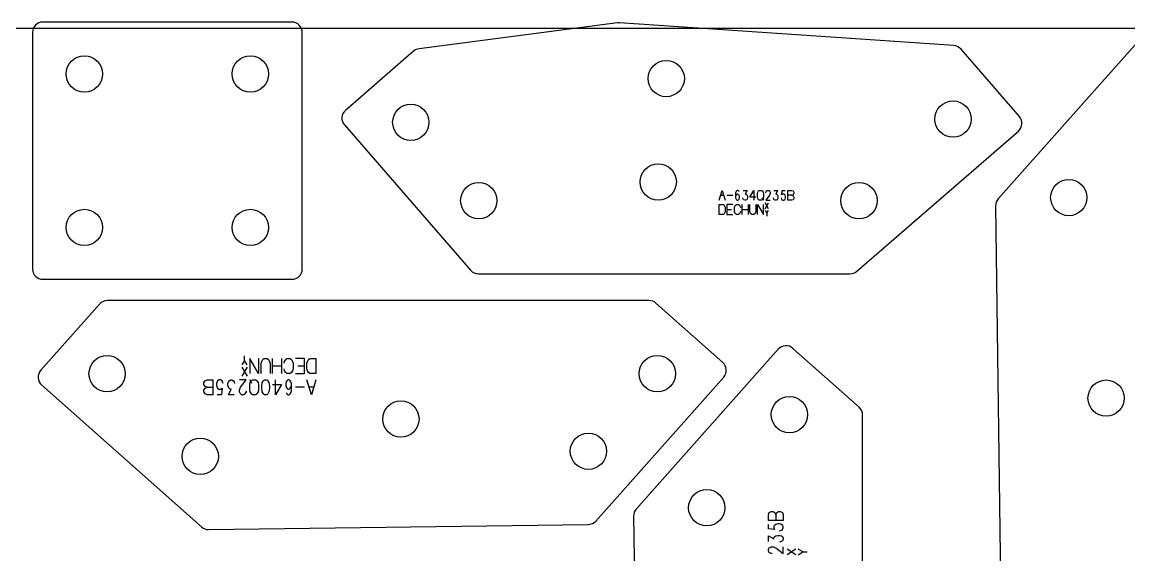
# Model space of a CAD drawing. Header units: millimetres. Extents: x 0 to 2500, y 0 to 1253.
# Drawn here: x 1592 to 2126, y 996 to 1253 of the extents above; entities that cross this region are included whole.
import ezdxf

# ---------------------------------------------------------------- set-up
doc = ezdxf.new("R2010")
doc.units = ezdxf.units.MM
doc.layers.add('PARTS', color=4, linetype='CONTINUOUS')
doc.layers.add('PLATE', color=2, linetype='CONTINUOUS')

msp = doc.modelspace()

# ---------------------------------------------------------------- linework, layer by layer
at = {"layer": 'PARTS'}
for p, q in [((1722.4, 1253), (1602.4, 1253)), ((1879.35, 1252.58), (1783.7, 1240.15)), ((2041.44, 1241.66), (1880.33, 1252.61)), ((1597.4, 1248), (1597.4, 1134)), ((1727.4, 1134), (1727.4, 1248)), ((2131.25, 1244.83), (2062.81, 1167.78)), ((1781.07, 1238.97), (1748.22, 1210.47)), ((2073.01, 1207.53), (2044.88, 1239.95)), ((1747.72, 1203.41), (1808.49, 1133.39)), ((1994.62, 1132.89), (2072.51, 1200.48)), ((1928.36, 1167.1), (1929.8, 1171.9)), ((1929.08, 1169.5), (1930.52, 1169.5)), ((1929.8, 1171.9), (1931.24, 1167.1)), ((1932.04, 1169.5), (1934.92, 1169.5)), ((1936.44, 1171.3), (1936.26, 1170.7)), ((1936.26, 1170.7), (1936.26, 1168.3)), ((1936.44, 1169.5), (1936.26, 1168.9)), ((1936.26, 1168.3), (1936.44, 1167.7)), ((1936.62, 1171.6), (1936.44, 1171.3)), ((1936.62, 1169.8), (1936.44, 1169.5)), ((1936.98, 1171.9), (1936.62, 1171.6)), ((1936.98, 1170.1), (1936.62, 1169.8)), ((1937.34, 1171.9), (1936.98, 1171.9)), ((1937.34, 1170.1), (1936.98, 1170.1)), ((1937.7, 1171.6), (1937.34, 1171.9)), ((1937.7, 1169.8), (1937.34, 1170.1)), ((1937.88, 1171.3), (1937.7, 1171.6)), ((1937.88, 1169.5), (1937.7, 1169.8)), ((1938.06, 1168.9), (1937.88, 1169.5)), ((1937.88, 1167.7), (1938.06, 1168.3)), ((1938.06, 1168.3), (1938.06, 1168.9)), ((1939.94, 1167.7), (1939.76, 1168.3)), ((1939.94, 1171.9), (1941.74, 1171.9)), ((1941.74, 1171.9), (1940.84, 1170.1)), ((1940.84, 1170.1), (1941.2, 1170.1)), ((1941.2, 1170.1), (1941.56, 1169.8)), ((1941.56, 1169.8), (1941.74, 1169.5)), ((1941.74, 1169.5), (1941.92, 1168.9)), ((1941.92, 1168.3), (1941.74, 1167.7)), ((1941.92, 1168.9), (1941.92, 1168.3)), ((1943.08, 1168.6), (1945.06, 1171.9)), ((1945.96, 1168.6), (1943.08, 1168.6)), ((1945.06, 1171.9), (1945.06, 1167.1)), ((1946.76, 1170.4), (1946.94, 1171)), ((1946.76, 1168.6), (1946.76, 1170.4)), ((1946.94, 1168), (1946.76, 1168.6)), ((1946.94, 1171), (1947.3, 1171.6)), ((1947.3, 1171.6), (1947.66, 1171.9)), ((1947.66, 1171.9), (1948.74, 1171.9)), ((1948.74, 1171.9), (1949.1, 1171.6)), ((1948.92, 1168.3), (1949.64, 1167.1)), ((1949.1, 1171.6), (1949.46, 1171)), ((1949.46, 1171), (1949.64, 1170.4)), ((1949.64, 1168.6), (1949.46, 1168)), ((1949.64, 1170.4), (1949.64, 1168.6)), ((1950.8, 1171), (1951.16, 1171.6)), ((1950.8, 1170.7), (1950.8, 1171)), ((1952.6, 1169.5), (1950.8, 1167.1)), ((1951.16, 1171.6), (1951.52, 1171.9)), ((1951.52, 1171.9), (1952.24, 1171.9)), ((1952.24, 1171.9), (1952.6, 1171.6)), ((1952.6, 1171.6), (1952.96, 1171)), ((1952.96, 1170.4), (1952.6, 1169.5)), ((1952.96, 1171), (1952.96, 1170.4)), ((1954.66, 1167.7), (1954.48, 1168.3)), ((1954.66, 1171.9), (1956.46, 1171.9)), ((1956.46, 1171.9), (1955.56, 1170.1)), ((1955.56, 1170.1), (1955.92, 1170.1)), ((1955.92, 1170.1), (1956.28, 1169.8)), ((1956.28, 1169.8), (1956.46, 1169.5)), ((1956.46, 1169.5), (1956.64, 1168.9)), ((1956.64, 1168.3), (1956.46, 1167.7)), ((1956.64, 1168.9), (1956.64, 1168.3)), ((1958.16, 1168.3), (1958.34, 1167.7)), ((1958.52, 1169.8), (1958.7, 1171.9)), ((1958.88, 1170.1), (1958.52, 1169.8)), ((1958.7, 1171.9), (1960.14, 1171.9)), ((1959.6, 1170.1), (1958.88, 1170.1)), ((1959.96, 1169.8), (1959.6, 1170.1)), ((1960.14, 1169.5), (1959.96, 1169.8)), ((1960.32, 1168.9), (1960.14, 1169.5)), ((1960.14, 1167.7), (1960.32, 1168.3)), ((1960.32, 1168.3), (1960.32, 1168.9)), ((1961.48, 1167.1), (1961.48, 1171.9)), ((1961.48, 1171.9), (1963.28, 1171.9)), ((1963.28, 1169.5), (1961.48, 1169.5)), ((1963.28, 1171.9), (1964, 1171.6)), ((1964, 1169.8), (1963.28, 1169.5)), ((1963.28, 1169.5), (1964, 1169.2)), ((1964, 1171.6), (1964.36, 1171)), ((1964.36, 1170.4), (1964, 1169.8)), ((1964, 1169.2), (1964.36, 1168.6)), ((1964.36, 1171), (1964.36, 1170.4)), ((1964.36, 1168.6), (1964.36, 1168)), ((1928.36, 1160.26), (1928.36, 1165.06)), ((1928.36, 1165.06), (1930.34, 1165.06)), ((1930.34, 1165.06), (1930.7, 1164.76)), ((1930.7, 1164.76), (1931.06, 1164.16)), ((1931.06, 1164.16), (1931.24, 1163.56)), ((1931.24, 1163.56), (1931.24, 1161.76)), ((1934.92, 1165.06), (1932.04, 1165.06)), ((1932.04, 1165.06), (1932.04, 1160.26)), ((1935.72, 1163.56), (1935.9, 1164.16)), ((1935.72, 1161.76), (1935.72, 1163.56)), ((1935.9, 1164.16), (1936.26, 1164.76)), ((1936.26, 1164.76), (1936.62, 1165.06)), ((1936.44, 1167.7), (1936.62, 1167.4)), ((1936.62, 1167.4), (1936.98, 1167.1)), ((1936.62, 1165.06), (1937.7, 1165.06)), ((1936.98, 1167.1), (1937.34, 1167.1)), ((1937.34, 1167.1), (1937.7, 1167.4)), ((1937.7, 1167.4), (1937.88, 1167.7)), ((1937.7, 1165.06), (1938.06, 1164.76)), ((1938.06, 1164.76), (1938.42, 1164.16)), ((1938.42, 1164.16), (1938.6, 1163.56)), ((1939.4, 1160.26), (1939.4, 1165.06)), ((1940.12, 1167.4), (1939.94, 1167.7)), ((1940.66, 1167.1), (1940.12, 1167.4)), ((1941.02, 1167.1), (1940.66, 1167.1)), ((1941.56, 1167.4), (1941.02, 1167.1)), ((1941.74, 1167.7), (1941.56, 1167.4)), ((1942.28, 1165.06), (1942.28, 1160.26)), ((1943.08, 1161.76), (1943.08, 1165.06)), ((1945.96, 1165.06), (1945.96, 1161.76)), ((1946.76, 1160.26), (1946.76, 1165.06)), ((1946.76, 1165.06), (1949.64, 1160.26)), ((1947.3, 1167.4), (1946.94, 1168)), ((1947.66, 1167.1), (1947.3, 1167.4)), ((1948.74, 1167.1), (1947.66, 1167.1)), ((1949.1, 1167.4), (1948.74, 1167.1)), ((1949.46, 1168), (1949.1, 1167.4)), ((1949.64, 1160.26), (1949.64, 1165.06)), ((1950.44, 1163.02), (1952.17, 1165.9)), ((1952.17, 1163.02), (1950.44, 1165.9)), ((1950.8, 1167.1), (1952.96, 1167.1)), ((1954.84, 1167.4), (1954.66, 1167.7)), ((1955.38, 1167.1), (1954.84, 1167.4)), ((1955.74, 1167.1), (1955.38, 1167.1)), ((1956.28, 1167.4), (1955.74, 1167.1)), ((1956.46, 1167.7), (1956.28, 1167.4)), ((1958.34, 1167.7), (1958.52, 1167.4)), ((1958.52, 1167.4), (1959.06, 1167.1)), ((1959.06, 1167.1), (1959.42, 1167.1)), ((1959.42, 1167.1), (1959.96, 1167.4)), ((1959.96, 1167.4), (1960.14, 1167.7)), ((1963.28, 1167.1), (1961.48, 1167.1)), ((1964, 1167.4), (1963.28, 1167.1)), ((1964.36, 1168), (1964, 1167.4)), ((2061.55, 1164.39), (2063.96, 981.45)), ((1930.34, 1160.26), (1928.36, 1160.26)), ((1930.7, 1160.56), (1930.34, 1160.26)), ((1931.06, 1161.16), (1930.7, 1160.56)), ((1931.24, 1161.76), (1931.06, 1161.16)), ((1932.04, 1162.66), (1934.2, 1162.66)), ((1932.04, 1160.26), (1934.92, 1160.26)), ((1935.9, 1161.16), (1935.72, 1161.76)), ((1936.26, 1160.56), (1935.9, 1161.16)), ((1936.62, 1160.26), (1936.26, 1160.56)), ((1937.7, 1160.26), (1936.62, 1160.26)), ((1938.06, 1160.56), (1937.7, 1160.26)), ((1938.42, 1161.16), (1938.06, 1160.56)), ((1938.6, 1161.76), (1938.42, 1161.16)), ((1939.4, 1162.66), (1942.28, 1162.66)), ((1943.26, 1161.16), (1943.08, 1161.76)), ((1943.62, 1160.56), (1943.26, 1161.16)), ((1943.98, 1160.26), (1943.62, 1160.56)), ((1945.06, 1160.26), (1943.98, 1160.26)), ((1945.42, 1160.56), (1945.06, 1160.26)), ((1945.78, 1161.16), (1945.42, 1160.56)), ((1945.96, 1161.76), (1945.78, 1161.16)), ((1950.44, 1162.3), (1951.31, 1160.86)), ((1951.31, 1160.86), (1952.17, 1162.3)), ((1951.31, 1160.86), (1951.31, 1159.42)), ((1812.26, 1131.66), (1991.34, 1131.66)), ((1602.4, 1129), (1722.4, 1129)), ((1629.78, 1117.11), (1601.39, 1085.14)), ((1894.53, 1118.79), (1633.52, 1118.79)), ((1930.07, 1088.9), (1897.85, 1117.53)), ((1956.76, 1095.3), (1888.32, 1018.25)), ((1995.79, 1067.33), (1963.82, 1095.72)), ((1699.57, 1089.9), (1698.28, 1087.74)), ((1699.57, 1089.9), (1699.57, 1092.06)), ((1700.87, 1087.74), (1699.57, 1089.9)), ((1706.39, 1083.6), (1702.07, 1090.8)), ((1702.07, 1090.8), (1702.07, 1083.6)), ((1706.39, 1090.8), (1706.39, 1083.6)), ((1707.59, 1088.55), (1707.86, 1089.45)), ((1707.59, 1083.6), (1707.59, 1088.55)), ((1707.86, 1089.45), (1708.4, 1090.35)), ((1708.4, 1090.35), (1708.94, 1090.8)), ((1708.94, 1090.8), (1710.56, 1090.8)), ((1710.56, 1090.8), (1711.1, 1090.35)), ((1711.1, 1090.35), (1711.64, 1089.45)), ((1711.64, 1089.45), (1711.91, 1088.55)), ((1711.91, 1088.55), (1711.91, 1083.6)), ((1713.11, 1083.6), (1713.11, 1090.8)), ((1717.43, 1090.8), (1717.43, 1083.6)), ((1718.63, 1088.55), (1718.9, 1089.45)), ((1718.9, 1089.45), (1719.44, 1090.35)), ((1719.44, 1090.35), (1719.98, 1090.8)), ((1719.98, 1090.8), (1721.6, 1090.8)), ((1721.6, 1090.8), (1722.14, 1090.35)), ((1722.14, 1090.35), (1722.68, 1089.45)), ((1722.68, 1089.45), (1722.95, 1088.55)), ((1722.95, 1088.55), (1722.95, 1085.85)), ((1728.47, 1090.8), (1724.15, 1090.8)), ((1728.47, 1083.6), (1728.47, 1090.8)), ((1729.67, 1088.55), (1729.94, 1089.45)), ((1729.67, 1085.85), (1729.67, 1088.55)), ((1729.94, 1089.45), (1730.48, 1090.35)), ((1730.48, 1090.35), (1731.02, 1090.8)), ((1731.02, 1090.8), (1733.99, 1090.8)), ((1733.99, 1090.8), (1733.99, 1083.6)), ((1700.87, 1086.66), (1698.28, 1082.34)), ((1698.28, 1086.66), (1700.87, 1082.34)), ((1717.43, 1087.2), (1713.11, 1087.2)), ((1718.9, 1084.95), (1718.63, 1085.85)), ((1719.44, 1084.05), (1718.9, 1084.95)), ((1719.98, 1083.6), (1719.44, 1084.05)), ((1721.6, 1083.6), (1719.98, 1083.6)), ((1722.14, 1084.05), (1721.6, 1083.6)), ((1722.68, 1084.95), (1722.14, 1084.05)), ((1722.95, 1085.85), (1722.68, 1084.95)), ((1724.15, 1083.6), (1728.47, 1083.6)), ((1728.47, 1087.2), (1725.23, 1087.2)), ((1729.94, 1084.95), (1729.67, 1085.85)), ((1730.48, 1084.05), (1729.94, 1084.95)), ((1731.02, 1083.6), (1730.48, 1084.05)), ((1733.99, 1083.6), (1731.02, 1083.6)), ((1601.81, 1078.08), (1678.86, 1009.64)), ((1679.99, 1079.19), (1680.53, 1080.09)), ((1679.99, 1078.29), (1679.99, 1079.19)), ((1680.53, 1077.39), (1679.99, 1078.29)), ((1680.53, 1080.09), (1681.61, 1080.54)), ((1681.61, 1076.94), (1680.53, 1077.39)), ((1681.61, 1080.54), (1684.31, 1080.54)), ((1684.31, 1080.54), (1684.31, 1073.34)), ((1686.32, 1079.64), (1686.05, 1078.74)), ((1686.05, 1078.74), (1686.05, 1077.84)), ((1686.05, 1077.84), (1686.32, 1076.94)), ((1686.59, 1080.09), (1686.32, 1079.64)), ((1687.4, 1080.54), (1686.59, 1080.09)), ((1687.94, 1080.54), (1687.4, 1080.54)), ((1688.75, 1080.09), (1687.94, 1080.54)), ((1689.02, 1079.64), (1688.75, 1080.09)), ((1689.29, 1078.74), (1689.02, 1079.64)), ((1691.57, 1078.74), (1691.84, 1079.64)), ((1691.57, 1077.84), (1691.57, 1078.74)), ((1691.84, 1076.94), (1691.57, 1077.84)), ((1691.84, 1079.64), (1692.11, 1080.09)), ((1692.11, 1080.09), (1692.92, 1080.54)), ((1692.92, 1080.54), (1693.46, 1080.54)), ((1693.46, 1080.54), (1694.27, 1080.09)), ((1694.27, 1080.09), (1694.54, 1079.64)), ((1694.54, 1079.64), (1694.81, 1078.74)), ((1700.33, 1080.54), (1697.09, 1080.54)), ((1697.63, 1076.94), (1700.33, 1080.54)), ((1703.15, 1078.74), (1702.07, 1080.54)), ((1702.07, 1078.29), (1702.34, 1079.19)), ((1702.07, 1075.59), (1702.07, 1078.29)), ((1702.34, 1079.19), (1702.88, 1080.09)), ((1702.88, 1080.09), (1703.42, 1080.54)), ((1703.42, 1080.54), (1705.04, 1080.54)), ((1705.04, 1080.54), (1705.58, 1080.09)), ((1705.58, 1080.09), (1706.12, 1079.19)), ((1706.12, 1079.19), (1706.39, 1078.29)), ((1706.39, 1078.29), (1706.39, 1075.59)), ((1707.86, 1077.39), (1708.13, 1079.19)), ((1707.86, 1076.49), (1707.86, 1077.39)), ((1708.13, 1079.19), (1708.67, 1080.09)), ((1708.67, 1080.09), (1709.21, 1080.54)), ((1709.21, 1080.54), (1710.29, 1080.54)), ((1710.29, 1080.54), (1710.83, 1080.09)), ((1710.83, 1080.09), (1711.37, 1079.19)), ((1711.37, 1079.19), (1711.64, 1077.39)), ((1711.64, 1077.39), (1711.64, 1076.49)), ((1713.11, 1078.29), (1717.43, 1078.29)), ((1714.46, 1073.34), (1714.46, 1080.54)), ((1717.43, 1078.29), (1714.46, 1073.34)), ((1719.71, 1079.64), (1719.44, 1078.74)), ((1719.44, 1078.74), (1719.44, 1077.84)), ((1719.44, 1077.84), (1719.71, 1076.94)), ((1719.98, 1080.09), (1719.71, 1079.64)), ((1720.52, 1080.54), (1719.98, 1080.09)), ((1721.06, 1080.54), (1720.52, 1080.54)), ((1721.6, 1080.09), (1721.06, 1080.54)), ((1721.87, 1079.64), (1721.6, 1080.09)), ((1722.14, 1078.74), (1721.87, 1079.64)), ((1721.87, 1076.94), (1722.14, 1077.84)), ((1722.14, 1075.14), (1722.14, 1078.74)), ((1731.83, 1073.34), (1729.67, 1080.54)), ((1733.99, 1080.54), (1731.83, 1073.34)), ((1868.86, 1012.47), (1930.49, 1081.84)), ((1679.99, 1075.59), (1680.53, 1076.49)), ((1679.99, 1074.69), (1679.99, 1075.59)), ((1680.53, 1073.79), (1679.99, 1074.69)), ((1680.53, 1076.49), (1681.61, 1076.94)), ((1681.61, 1073.34), (1680.53, 1073.79)), ((1681.61, 1076.94), (1684.31, 1076.94)), ((1684.31, 1073.34), (1681.61, 1073.34)), ((1686.32, 1076.94), (1686.59, 1076.49)), ((1688.48, 1073.34), (1686.32, 1073.34)), ((1686.59, 1076.49), (1687.13, 1076.04)), ((1687.13, 1076.04), (1688.21, 1076.04)), ((1688.21, 1076.04), (1688.75, 1076.49)), ((1688.75, 1076.49), (1688.48, 1073.34)), ((1692.11, 1076.49), (1691.84, 1076.94)), ((1691.84, 1073.34), (1693.19, 1076.04)), ((1694.54, 1073.34), (1691.84, 1073.34)), ((1692.65, 1076.04), (1692.11, 1076.49)), ((1693.19, 1076.04), (1692.65, 1076.04)), ((1697.09, 1075.59), (1697.63, 1076.94)), ((1697.09, 1074.69), (1697.09, 1075.59)), ((1697.63, 1073.79), (1697.09, 1074.69)), ((1698.17, 1073.34), (1697.63, 1073.79)), ((1699.25, 1073.34), (1698.17, 1073.34)), ((1699.79, 1073.79), (1699.25, 1073.34)), ((1700.33, 1074.69), (1699.79, 1073.79)), ((1700.33, 1075.14), (1700.33, 1074.69)), ((1702.34, 1074.69), (1702.07, 1075.59)), ((1702.88, 1073.79), (1702.34, 1074.69)), ((1703.42, 1073.34), (1702.88, 1073.79)), ((1705.04, 1073.34), (1703.42, 1073.34)), ((1705.58, 1073.79), (1705.04, 1073.34)), ((1706.12, 1074.69), (1705.58, 1073.79)), ((1706.39, 1075.59), (1706.12, 1074.69)), ((1708.13, 1074.69), (1707.86, 1076.49)), ((1708.67, 1073.79), (1708.13, 1074.69)), ((1709.21, 1073.34), (1708.67, 1073.79)), ((1710.29, 1073.34), (1709.21, 1073.34)), ((1710.83, 1073.79), (1710.29, 1073.34)), ((1711.37, 1074.69), (1710.83, 1073.79)), ((1711.64, 1076.49), (1711.37, 1074.69)), ((1719.71, 1076.94), (1719.98, 1076.49)), ((1719.71, 1074.24), (1719.98, 1073.79)), ((1719.98, 1076.49), (1720.52, 1076.04)), ((1719.98, 1073.79), (1720.52, 1073.34)), ((1720.52, 1076.04), (1721.06, 1076.04)), ((1720.52, 1073.34), (1721.06, 1073.34)), ((1721.06, 1076.04), (1721.6, 1076.49)), ((1721.06, 1073.34), (1721.6, 1073.79)), ((1721.6, 1076.49), (1721.87, 1076.94)), ((1721.6, 1073.79), (1721.87, 1074.24)), ((1721.87, 1074.24), (1722.14, 1075.14)), ((1728.47, 1076.94), (1724.15, 1076.94)), ((1732.91, 1076.94), (1730.75, 1076.94)), ((1997.46, 802.59), (1997.46, 1063.59)), ((1887.06, 1014.86), (1889.47, 831.92)), ((1952.02, 1015.5), (1952.47, 1016.58)), ((1952.02, 1012.8), (1952.02, 1015.5)), ((1952.47, 1016.58), (1953.37, 1017.12)), ((1953.37, 1017.12), (1954.27, 1017.12)), ((1954.27, 1017.12), (1955.17, 1016.58)), ((1955.17, 1016.58), (1955.62, 1015.5)), ((1955.62, 1015.5), (1956.07, 1016.58)), ((1955.62, 1015.5), (1955.62, 1012.8)), ((1956.07, 1016.58), (1956.97, 1017.12)), ((1956.97, 1017.12), (1957.87, 1017.12)), ((1957.87, 1017.12), (1958.77, 1016.58)), ((1958.77, 1016.58), (1959.22, 1015.5)), ((1959.22, 1015.5), (1959.22, 1012.8)), ((1682.25, 1008.38), (1865.19, 1010.79)), ((1959.22, 1012.8), (1952.02, 1012.8)), ((1952.02, 1008.63), (1952.02, 1010.79)), ((1955.17, 1008.36), (1952.02, 1008.63)), ((1955.17, 1010.52), (1954.72, 1009.98)), ((1954.72, 1009.98), (1954.72, 1008.9)), ((1954.72, 1008.9), (1955.17, 1008.36)), ((1955.62, 1010.79), (1955.17, 1010.52)), ((1956.52, 1011.06), (1955.62, 1010.79)), ((1957.42, 1011.06), (1956.52, 1011.06)), ((1958.32, 1010.79), (1957.42, 1011.06)), ((1957.42, 1007.82), (1958.32, 1008.09)), ((1958.77, 1010.52), (1958.32, 1010.79)), ((1958.32, 1008.09), (1958.77, 1008.36)), ((1959.22, 1009.71), (1958.77, 1010.52)), ((1958.77, 1008.36), (1959.22, 1009.17)), ((1959.22, 1009.17), (1959.22, 1009.71)), ((1952.02, 1002.57), (1952.02, 1005.27)), ((1952.02, 1005.27), (1954.72, 1003.92)), ((1954.72, 1004.46), (1955.17, 1005)), ((1954.72, 1003.92), (1954.72, 1004.46)), ((1955.17, 1005), (1955.62, 1005.27)), ((1955.62, 1005.27), (1956.52, 1005.54)), ((1956.52, 1005.54), (1957.42, 1005.54)), ((1957.42, 1005.54), (1958.32, 1005.27)), ((1958.32, 1005.27), (1958.77, 1005)), ((1958.77, 1002.84), (1958.32, 1002.57)), ((1958.77, 1005), (1959.22, 1004.19)), ((1959.22, 1003.65), (1958.77, 1002.84)), ((1959.22, 1004.19), (1959.22, 1003.65)), ((1952.02, 998.94), (1952.47, 999.48)), ((1952.02, 997.86), (1952.02, 998.94)), ((1952.47, 997.32), (1952.02, 997.86)), ((1952.47, 999.48), (1953.37, 1000.02)), ((1953.37, 1000.02), (1954.27, 1000.02)), ((1954.27, 1000.02), (1955.62, 999.48)), ((1955.62, 999.48), (1959.22, 996.78)), ((1958.32, 1002.57), (1957.42, 1002.3)), ((1959.22, 996.78), (1959.22, 1000.02)), ((1965.34, 996.24), (1961.02, 998.83)), ((1965.34, 998.83), (1961.02, 996.24)), ((1968.58, 997.54), (1966.42, 998.83)), ((1966.42, 996.24), (1968.58, 997.54)), ((1968.58, 997.54), (1970.74, 997.54)), ((1953.37, 996.78), (1952.47, 997.32)), ((1953.82, 996.78), (1953.37, 996.78))]:
    msp.add_line(p, q, dxfattribs=at)
for centre in [(1622.4, 1228), (1702.4, 1228), (1902.82, 1225.78), (1779.71, 1204.69), (2041.02, 1206.25), (1898.94, 1175.93), (1812.48, 1166.93), (1995.71, 1166.93), (2096.82, 1168.42), (1622.4, 1154), (1702.4, 1154), (1633.36, 1083.49), (1898.51, 1083.49), (2114.81, 1071.72), (1962.17, 1063.75), (1774.92, 1061.64), (1678.22, 1043.65), (1865.31, 1046.11), (1922.33, 1018.89)]:
    msp.add_circle(centre, 8.75, dxfattribs=at)
for centre, start, end in [((1602.4, 1248), 90, 180), ((1722.4, 1248), 0, 90), ((1879.99, 1247.62), 86.1132, 97.4008), ((1784.34, 1235.2), 97.4008, 130.9498), ((2041.11, 1236.67), 40.9504, 86.1125), ((1751.5, 1206.69), 130.9498, 220.9499), ((2069.24, 1204.26), 310.9508, 40.9495), ((2066.55, 1164.46), 138.3866, 180.7547), ((1602.4, 1134), 180, 270), ((1722.4, 1134), 270, 0), ((1812.26, 1136.66), 220.9503, 270), ((1991.34, 1136.66), 270, 310.9498), ((1633.52, 1113.79), 450, 498.3866), ((1894.53, 1113.79), 408.3866, 450), ((1960.5, 1091.98), 408.3865, 138.3866), ((1926.75, 1085.16), 318.3866, 408.3867), ((1605.13, 1081.82), 498.3865, 228.3866), ((1992.46, 1063.59), 360, 408.3866), ((1892.06, 1014.93), 138.3866, 180.7547), ((1682.18, 1013.38), 228.3866, 270.7547), ((1865.12, 1015.79), 270.7547, 318.3866)]:
    msp.add_arc(centre, 5, start, end, dxfattribs=at)
at = {"layer": 'PLATE'}
msp.add_line((2500, 1250), (0, 1250), dxfattribs=at)

doc.saveas('drawing.dxf')
